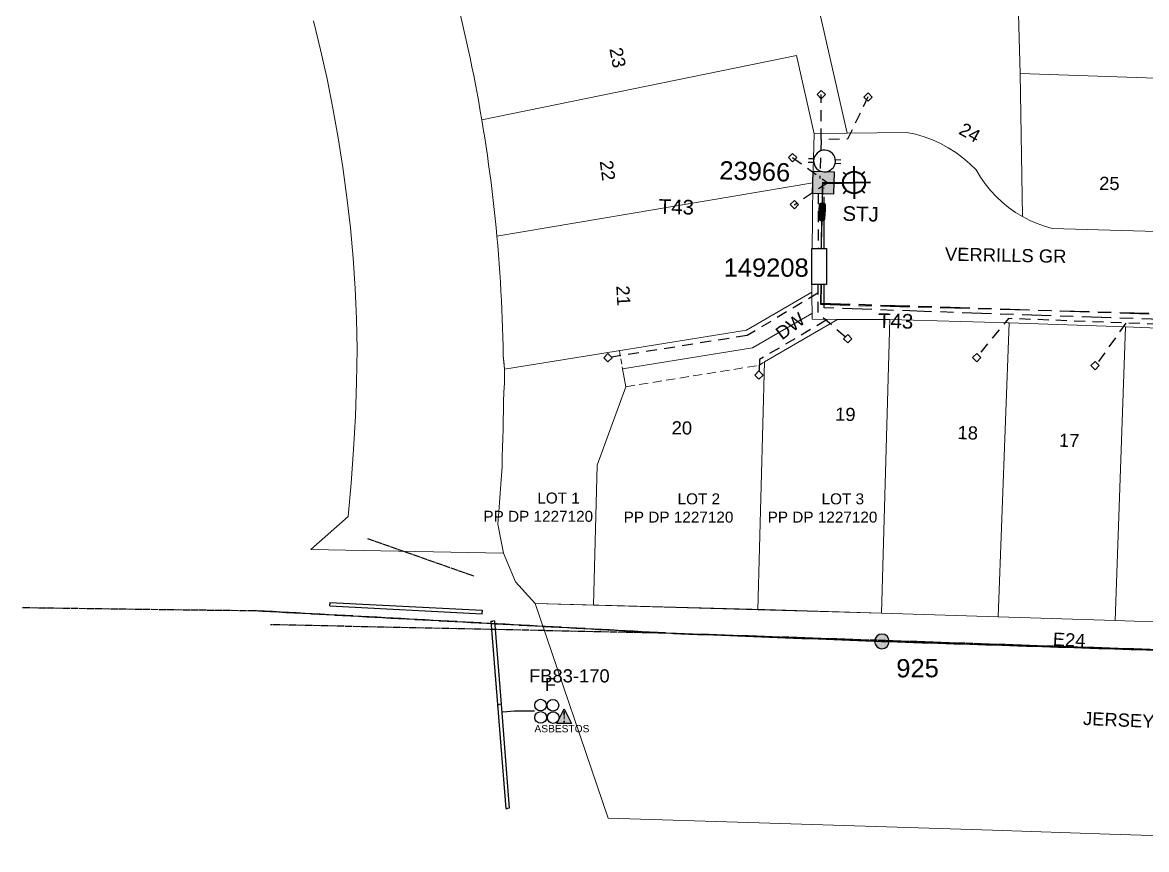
# Model space of a CAD drawing. Header units: metres. Extents: x 298789 to 299426, y 6264025 to 6264524.
# Drawn here: x 298788.8 to 298942.7, y 6264116.4 to 6264229.7 of the extents above; entities that cross this region are included whole.
import ezdxf
from ezdxf.enums import TextEntityAlignment as Align

# ---------------------------------------------------------------- set-up
doc = ezdxf.new("R2010")
doc.units = ezdxf.units.M
for name, pattern in [('Cable Exist OH', [1, 1, 0]), ('Cable Exist UG', [8.2, 4, -1.2, 1.8, -1.2]), ('Dash', [5, 3, -2]), ('HIDDEN', [0.375, 0.25, -0.125])]:
    doc.linetypes.add(name, pattern=pattern)
doc.layers.get('0').update_dxf_attribs({"color": 6})
for name, color, linetype in [('_User Miscellaneous1', 7, 'Continuous'), ('Duct_SP_EXT', 7, 'Continuous'), ('Equip_LV_EXT', 7, 'Continuous'), ('Equip_LV_NEW', 2, 'Continuous'), ('Equip_SL_NEW', 7, 'Continuous'), ('Equip_SP_SL_EXT', 7, 'Continuous'), ('Mains_HV_EXT', 7, 'Continuous'), ('Mains_LV_EXT', 7, 'Continuous'), ('Mains_LV_NEW_T84', 2, 'Continuous'), ('Mains_SL_EXT', 7, 'Continuous'), ('Mains_SL_NEW_R6', 2, 'Continuous'), ('Notes', 7, 'Continuous'), ('Notes_SP_MISC', 7, 'Continuous'), ('SupportsOH_SP_TR_HV_LV_SL_EXT', 7, 'Continuous'), ('SupportsUG_SP_LV_SL_EXT', 7, 'Continuous'), ('SupportsUG_SP_LV_SL_NEW', 2, 'Continuous'), ('UG_Details_SP_MISC', 7, 'Continuous')]:
    doc.layers.add(name, color=color, linetype=linetype)
doc.layers.add('Cadastre Land Parcels_SP_EXT', color=9, linetype='Continuous', lineweight=5)
doc.layers.add('Cadastre Roads_SP_EXT', color=9, linetype='Continuous', lineweight=5)
doc.styles.add('ARIAL', font='arial.ttf', dxfattribs={"height": 2})
doc.styles.add('COLUMN_LABEL', font='arial.ttf')
doc.styles.add('iecARIAL', font='arial.ttf', dxfattribs={"height": 2})
doc.styles.add('iecNAME', font='times.ttf')
doc.styles.add('POLE_LABEL', font='arial.ttf')
doc.styles.get("Standard").update_dxf_attribs({"font": 'arial.ttf'})
doc.linetypes.add('Cable 4', pattern='A,5.25,-0.1,["o",Standard,S=2,R=0,X=1.2,Y=-0.7],-4', length=9.35)
doc.linetypes.add('Cable New UG', pattern='A,7,-0.25,["x",Standard,S=2,R=0,X=0.2,Y=-0.8],-2.1', length=9.35)

# ---------------------------------------------------------------- blocks, each defined once
blk = doc.blocks.new('COLUMN_EXT')
blk.add_hatch(color=256).paths.add_polyline_path([(-1.49, 1.48), (-1.49, -1.49), (1.48, -1.49), (1.48, 1.48)])
blk.add_lwpolyline([(-1.49, -1.49), (1.48, -1.49), (1.48, 1.48), (-1.49, 1.48)], close=True)
for tag, height, style, flags, p in [('ASSET_NUM', 2.5, 'COLUMN_LABEL', 8, (2, 2)), ('STRUCTURE_PLANT_NUMBER', 0.2, 'POLE_LABEL', 9, (1.81, 0.03)), ('STREET_CODE', 0.2, 'COLUMN_LABEL', 9, (1.81, -0.2))]:
    blk.add_attdef(tag, text='', height=height, dxfattribs=dict(style=style, flags=flags)).set_placement(p, align=Align.MIDDLE_LEFT)
at = {"flags": 9}
for tag, p in [('COLUMN_TYPE', (1.81, -0.4)), ('OWNED_BY', (1.81, -0.6)), ('STATE', (1.81, -0.8)), ('USAGE', (1.81, -1)), ('STREETNAME', (1.81, -1.6)), ('LEGEND', (1.81, -1.2)), ('LOCATION', (1.81, -1.4)), ('SUBURB', (1.81, -1.8)), ('NOTES', (1.81, -2))]:
    blk.add_attdef(tag, text='', height=0.2, dxfattribs=at).set_placement(p, align=Align.MIDDLE_LEFT)
at = {"flags": 1}
blk.add_attdef('Z', (1.81, -2.35), '', height=0.2, dxfattribs=at)
blk = doc.blocks.new('DUCT_EXT')
blk.add_circle((0, 0.8), 0.8)
at = {"flags": 1}
blk.add_attdef('Z', (0, 0), '', height=0.2, dxfattribs=at)
at = {"flags": 9}
for tag, p in [('DUCT_CODE', (0, 0)), ('XSECT_TYPE', (0, -0.2)), ('STATE', (0, -0.6)), ('FB_REFERENCE', (0, -0.4)), ('NOTES', (0, -0.8))]:
    blk.add_attdef(tag, text='', height=0.2, dxfattribs=at).set_placement(p, align=Align.MIDDLE_LEFT)
blk = doc.blocks.new('SL_LANTERN_EXT')
at = {"lineweight": 40}
for p, q in [((0, 1.97), (0, 6.47)), ((-1.46, 5.68), (-1.06, 5.28)), ((1.46, 5.68), (1.06, 5.28)), ((-2.25, 4.22), (2.25, 4.22)), ((-1.46, 2.76), (-1.06, 3.16)), ((1.46, 2.76), (1.06, 3.16)), ((0, 0), (0, 2.72))]:
    blk.add_line(p, q, dxfattribs=at)
blk.add_circle((0, 4.22), 1.5, dxfattribs=at)
at = {"style": 'iecARIAL', "flags": 8}
blk.add_attdef('ASSET_NUM', (1.5, 1.5), '', height=2.5, dxfattribs=at)
for tag, p, height, flags in [('OPERATING_VOLTAGE', (0.98, -1.65), 0.2, 9), ('CONSTRUCTED_VOLTAGE', (0.98, -0.65), 0.2, 9), ('CONTROL_TYPE', (0.98, -0.85), 0.2, 9), ('LANTERN_PURPOSE', (0.98, -1.05), 0.2, 9), ('LANTERN_TYPE', (0.98, -1.25), 0.2, 9), ('NO_PHASES', (0.98, -1.45), 0.2, 9), ('LNUMBER', (2.18, -3.25), 2.5, 8), ('ORIENTATION', (0.98, -1.85), 0.2, 9), ('OWNED_BY', (0.98, -2.05), 0.2, 9), ('STATE', (0.98, -2.25), 0.2, 9), ('USAGE', (0.98, -2.45), 0.2, 9), ('CEXIST', (0.98, -2.65), 0.2, 9), ('CNEW', (0.98, -2.85), 0.2, 9), ('CNUMBER', (0.98, -3.05), 0.2, 9), ('CREMOVE', (0.98, -3.25), 0.2, 9), ('CREPLACE', (0.98, -3.45), 0.2, 9), ('LKINGHEIGHT', (0.98, -3.65), 0.2, 9), ('LBRACKET', (0.98, -3.85), 0.2, 9), ('LBRACKETVOCAB', (0.98, -4.05), 0.2, 9), ('LCATEGORY', (0.98, -4.25), 0.2, 9), ('LCHARGE1', (0.98, -4.45), 0.2, 9), ('LCHARGE1PERCENT', (0.98, -4.65), 0.2, 9), ('LCHARGE2', (0.98, -4.85), 0.2, 9), ('LCHARGE2PERCENT', (0.98, -5.05), 0.2, 9), ('LCHARGE3', (0.98, -5.25), 0.2, 9), ('LCHARGE3PERCENT', (0.98, -5.45), 0.2, 9), ('LEXIST', (0.98, -5.65), 0.2, 9), ('LLAMP', (0.98, -5.85), 0.2, 9), ('LLAMPVOCAB', (0.98, -6.05), 0.2, 9), ('LMAST', (0.98, -6.25), 0.2, 9), ('LMASTVOCAB', (0.98, -6.45), 0.2, 9), ('LNEW', (0.98, -6.65), 0.2, 9), ('LANTNUMBER', (0.98, -6.85), 0.2, 9), ('LOUTREACH', (0.98, -7.25), 0.2, 9), ('LOUTREACHVOCAB', (0.98, -7.45), 0.2, 9), ('LRATECODE', (0.98, -7.65), 0.2, 9), ('LREMOVE', (0.98, -7.85), 0.2, 9), ('STREETNAME', (0.98, -9.25), 0.2, 9), ('LREPLACE', (0.98, -8.05), 0.2, 9), ('LTYPE', (0.98, -8.25), 0.2, 9), ('LTYPEVOCAB', (0.98, -8.45), 0.2, 9), ('LEGEND', (0.98, -8.65), 0.2, 9), ('LOCATION', (0.98, -8.85), 0.2, 9), ('NOTES', (0.98, -9.05), 0.2, 9), ('SUBURB', (0.98, -9.45), 0.2, 1)]:
    blk.add_attdef(tag, p, '', height=height, dxfattribs=dict(flags=flags))
blk = doc.blocks.new('CCP_EXT')
at = {"flags": 9}
for tag, p in [('LIFE_SUPPORT', (0, -1.6)), ('STATE', (0, -1.8)), ('NOTES', (0, -2))]:
    blk.add_attdef(tag, text='', height=0.2, dxfattribs=at).set_placement(p, align=Align.MIDDLE_LEFT)
blk.add_wipeout([(0, 0.57), (0.57, 0), (0, -0.57), (-0.57, 0)])
blk.add_lwpolyline([(-0.57, 0), (0, 0.57), (0.57, 0), (0, -0.57), (-0.57, 0)])
at = {"flags": 1}
blk.add_attdef('Z', (0, 0), '', height=0.2, dxfattribs=at)
at = {"flags": 9}
for tag, p in [('CCP_TYPE', (0, 0)), ('CONSTRUCTED_VOLTAGE', (0, -0.2)), ('OPERATING_VOLTAGE', (0, -0.6)), ('ORIENTATION', (0, -0.8)), ('OWNED_BY', (0, -1)), ('NO_PHASES', (0, -0.4)), ('USAGE', (0, -1.2)), ('LEGEND', (0, -1.4))]:
    blk.add_attdef(tag, text='', height=0.2, dxfattribs=at).set_placement(p, align=Align.MIDDLE_LEFT)
blk = doc.blocks.new('POLE_EXT')
blk.add_hatch(color=256).paths.add_polyline_path([(-1, 0, 1), (1, 0, 1)])
blk.add_lwpolyline([(-1, 0, 1), (1, 0, 1)], format="xyb", close=True)
for tag, height, flags, p in [('pNumber', 2.5, 8, (-17.84, 2.07)), ('OWNED_BY', 0.2, 9, (1.35, -0.4)), ('SPECIAL_USE', 0.2, 9, (1.35, -0.8)), ('STATE', 0.2, 9, (1.35, -1)), ('cLV', 0.2, 9, (1.35, -1.4)), ('hDepth', 0.2, 9, (1.35, -1.6)), ('PARENT', 0.2, 9, (1.35, -0.6)), ('USAGE', 0.2, 9, (1.35, -1.2)), ('hDia', 0.2, 9, (1.35, -1.8)), ('cHV', 0.2, 9, (1.35, -2)), ('LBRACKET', 0.2, 9, (1.35, -2.2)), ('LExisting', 0.2, 9, (1.35, -2.4)), ('LANTNUMBER', 0.2, 9, (1.35, -2.6)), ('LOther', 0.2, 9, (1.35, -2.8)), ('LRemove', 0.2, 9, (1.35, -3)), ('cLinedev', 0.2, 9, (1.35, -3.4)), ('pExisting', 0.2, 9, (1.35, -3.8)), ('pFooting', 0.2, 9, (1.35, -4.4)), ('pNew', 0.2, 9, (1.35, -4.6)), ('LEGEND', 0.2, 9, (1.35, -3.2)), ('LOCATION', 0.2, 9, (1.35, -3.6)), ('PFNUMBER', 0.2, 9, (1.35, -4)), ('NEWPFNUMBER', 0.2, 9, (1.35, -4.2)), ('pRelocate', 0.2, 9, (1.35, -5)), ('pRemove', 0.2, 9, (1.35, -5.2)), ('pReplace', 0.2, 9, (1.35, -5.4)), ('pStay', 0.2, 9, (1.35, -5.6)), ('pType', 0.2, 9, (1.35, -5.8)), ('cspan', 0.2, 9, (1.35, -6)), ('STREETNAME', 0.2, 9, (1.35, -6.2)), ('SUBURB', 0.2, 9, (1.35, -6.4)), ('OPERATED_BY', 0.2, 9, (1.36, -7.01)), ('NOTES', 0.2, 9, (1.35, -6.6)), ('MAINTAINED_BY', 0.2, 9, (1.36, -6.81))]:
    blk.add_attdef(tag, text='', height=height, dxfattribs=dict(flags=flags)).set_placement(p, align=Align.MIDDLE_LEFT)
at = {"style": 'POLE_LABEL'}
for tag, height, flags, p in [('ASSET_NUM', 2.5, 8, (2, 2)), ('STRUCTURE_PLANT_NUMBER', 0.2, 9, (1.35, 0.03)), ('STREET_CODE', 0.2, 9, (1.35, -0.2))]:
    blk.add_attdef(tag, text='', height=height, dxfattribs=dict(at, flags=flags)).set_placement(p, align=Align.MIDDLE_LEFT)
at = {"flags": 1}
blk.add_attdef('Z', (1.35, -7.33), '', height=0.2, dxfattribs=at)
blk = doc.blocks.new('WARNING_FEATURE_EXT')
h = blk.add_hatch(color=2)
h.dxf.hatch_style = 1
h.paths.add_polyline_path([(0, 1.99), (-0.99, 0), (1, 0)])
at = {"color": 18, "true_color": 0x000000}
blk.add_lwpolyline([(-0.99, 0), (0, 1.99), (1, 0)], close=True, dxfattribs=at)
at = {"color": 18, "true_color": 0x000000, "insert": (0, 0.87), "char_height": 1.5, "attachment_point": 5, "line_spacing_factor": 1.5, "style": 'iecNAME'}
blk.add_mtext_dynamic_manual_height_columns('!', width=1.5, gutter_width=4, heights=[0], dxfattribs=at)
at = {"color": 2, "flags": 1}
for tag, p in [('STATE', (1.19, 2.01)), ('HAZMAT_ID', (1.19, 0.72))]:
    blk.add_attdef(tag, p, '', height=0.8, dxfattribs=at)
at = {"color": 2}
blk.add_attdef('WARNING_TYPE', text='', height=1, dxfattribs=at).set_placement((-4.07, -1.22), (4.88, -1.22), align=Align.ALIGNED)
at = {"color": 2, "flags": 1}
blk.add_attdef('WARNING_DESC', text='', height=0.8, dxfattribs=at).set_placement((1.19, -0.56), align=Align.MIDDLE_CENTER)
blk = doc.blocks.new('LV_UG_LINKS_OPEN_EXT')
for p, q in [((-0.25, 1.47), (-0.25, 2.22)), ((0.25, 1.47), (0.25, 2.22)), ((-0.25, -1.47), (-0.25, -2.22)), ((0.25, -1.47), (0.25, -2.22))]:
    blk.add_line(p, q)
at = {"flags": 9}
for tag, p in [('ACTUAL_STATUS', (0, 0)), ('CONSTRUCTED_VOLTAGE', (0, -0.2)), ('OPERATING_VOLTAGE', (0, -0.6)), ('ORIENTATION', (0, -0.8)), ('STATE', (0, -1)), ('SWITCH_TYPE', (0, -1.2)), ('NO_PHASES', (0, -0.4)), ('USAGE', (0, -1.4)), ('NOTES', (0, -1.6))]:
    blk.add_attdef(tag, text='', height=0.2, dxfattribs=at).set_placement(p, align=Align.MIDDLE_LEFT)
at = {"flags": 1}
blk.add_attdef('Z', (0, 0), '', height=0.2, dxfattribs=at)
blk.add_wipeout([(-0.25, 1.47), (-0.43, 1.43), (-0.61, 1.36), (-0.77, 1.28), (-0.93, 1.17), (-1.07, 1.05), (-1.19, 0.9), (-1.29, 0.75), (-1.38, 0.58), (-1.44, 0.4), (-1.48, 0.22), (-1.49, 0.03), (-1.49, -0.16), (-1.45, -0.34), (-1.4, -0.52), (-1.32, -0.69), (-1.23, -0.85), (-1.11, -1), (-0.98, -1.13), (-0.83, -1.24), (-0.66, -1.34), (-0.49, -1.41), (-0.31, -1.46), (-0.13, -1.49), (0.06, -1.49), (0.25, -1.47), (0.43, -1.43), (0.61, -1.36), (0.77, -1.28), (0.93, -1.17), (1.07, -1.05), (1.19, -0.9), (1.29, -0.75), (1.38, -0.58), (1.44, -0.4), (1.48, -0.22), (1.49, -0.03), (1.49, 0.16), (1.45, 0.34), (1.4, 0.52), (1.32, 0.69), (1.23, 0.85), (1.11, 1), (0.98, 1.13), (0.83, 1.24), (0.66, 1.34), (0.49, 1.41), (0.31, 1.46), (0.13, 1.49), (-0.06, 1.49)])
blk.add_lwpolyline([(0, -1.49, 1), (0, 1.49, 1)], format="xyb", close=True)
blk = doc.blocks.new('PILLAR_NEW')
for tag, height, flags, p in [('ASSET_NUM', 2.5, 8, (2, 4)), ('STREET_CODE', 0.2, 9, (1.5, 2))]:
    blk.add_attdef(tag, text='', height=height, dxfattribs=dict(flags=flags)).set_placement(p, align=Align.MIDDLE_LEFT)
blk.add_wipeout([(-2.47, 0.99), (2.47, 0.99), (2.47, -0.99), (-2.47, -0.99)])
at = {"lineweight": -3}
blk.add_lwpolyline([(-2.47, 0.99), (2.47, 0.99), (2.47, -0.99), (-2.47, -0.99)], close=True, dxfattribs=at)
for tag, flags, p in [('OWNED_BY', 9, (1.5, 1.8)), ('OPERATED_BY', 9, (1.5, 1.6)), ('STATE', 9, (1.5, 1.2)), ('SUPPORT_TYPE', 9, (1.5, 1)), ('SUBURB', 9, (1.5, 0.2)), ('STREETNAME', 9, (1.5, 0)), ('MAINTAINED_BY', 9, (1.5, 1.4)), ('USAGE', 9, (1.5, 0.8)), ('LEGEND', 9, (1.5, 0.6)), ('PARENT', 9, (1.5, 0.4)), ('Z', 1, (1.5, -0.6)), ('LOCATION', 9, (1.5, -0.2)), ('NOTES', 9, (1.5, -0.4))]:
    blk.add_attdef(tag, text='', height=0.2, dxfattribs=dict(flags=flags)).set_placement(p, align=Align.MIDDLE_LEFT)
blk = doc.blocks.new('LV_STJ_NEW')
blk.add_hatch(color=256).paths.add_polyline_path([(0.91, 0.13, 0.414214), (0.59, 0.45), (-0.59, 0.45, 0.414214), (-0.91, 0.13), (-0.91, -0.13, 0.414214), (-0.59, -0.45), (0.59, -0.45, 0.414214), (0.91, -0.13)])
blk.add_lwpolyline([(-0.91, 0.13), (-0.91, -0.13, 0.414214), (-0.59, -0.45), (0.59, -0.45, 0.414214), (0.91, -0.13), (0.91, 0.13, 0.414214), (0.59, 0.45), (-0.59, 0.45, 0.414214)], format="xyb", close=True)
for tag, flags, p in [('ORIENTATION', 9, (1.5, 0)), ('STATE', 9, (1.5, -0.8)), ('OWNED_BY', 9, (1.5, -1)), ('OPERATED_BY', 9, (1.5, -1.2)), ('OPERATING_VOLTAGE', 9, (1.5, -1.6)), ('USAGE', 9, (1.5, -0.2)), ('LEGEND', 9, (1.5, -0.4)), ('NOTES', 9, (1.5, -0.6)), ('MAINTAINED_BY', 9, (1.5, -1.4)), ('CONSTRUCTED_VOLTAGE', 9, (1.5, -1.8)), ('TYPE', 9, (1.5, -2.2)), ('Z', 1, (1.5, -2.4)), ('NUMBER_OF_PHASES', 9, (1.5, -2))]:
    blk.add_attdef(tag, text='', height=0.2, dxfattribs=dict(flags=flags)).set_placement(p, align=Align.MIDDLE_LEFT)

msp = doc.modelspace()

# ---------------------------------------------------------------- linework, layer by layer
at = {"layer": '_User Miscellaneous1', "color": 2, "linetype": 'Dash', "ltscale": 0.5}
for p, q in [((298897.68, 6264192.59), (298887.99, 6264186.81)), ((298898.83, 6264188.91), (298889.7, 6264183.52)), ((298887.99, 6264186.81), (298868.94, 6264183.77)), ((298889.7, 6264183.52), (298889.61, 6264181.39))]:
    msp.add_line(p, q, dxfattribs=at)
at = {"layer": '_User Miscellaneous1', "color": 2, "linetype": 'Dash', "ltscale": 0.5, "flags": 128}
msp.add_lwpolyline([(298897.75, 6264206.32), (298897.68, 6264193.94), (298897.68, 6264193.94)], dxfattribs=at)
at = {"layer": 'Cadastre Land Parcels_SP_EXT', "linetype": 'Continuous', "ltscale": 5}
for p, q in [((298888.74, 6264185.12), (298896.88, 6264189.81)), ((298867.48, 6264169.03), (298871.37, 6264179.8)), ((298866.94, 6264149.9), (298867.48, 6264169.03))]:
    msp.add_line(p, q, dxfattribs=at)
at = {"layer": 'Cadastre Land Parcels_SP_EXT', "linetype": 'HIDDEN', "ltscale": 3}
msp.add_line((298870.5, 6264184.72), (298870.94, 6264182.26), dxfattribs=at)
at = {"layer": 'Cadastre Land Parcels_SP_EXT', "linetype": 'Continuous', "ltscale": 0.5}
msp.add_line((298870.94, 6264182.26), (298871.37, 6264179.8), dxfattribs=at)
at = {"layer": 'Cadastre Land Parcels_SP_EXT', "linetype": 'Continuous'}
for points in [[(298895.49, 6264241.8), (298883.26, 6264241.53), (298848.39, 6264232.06), (298848.69, 6264230.86), (298848.97, 6264229.66), (298849.25, 6264228.46), (298849.53, 6264227.25), (298849.79, 6264226.04), (298850.05, 6264224.83), (298850.3, 6264223.62), (298850.55, 6264222.41), (298850.78, 6264221.2), (298851.02, 6264219.98), (298851.24, 6264218.76), (298851.45, 6264217.55), (298851.66, 6264216.33), (298894.75, 6264225.15), (298897.19, 6264214.43), (298901.7, 6264214.51), (298895.49, 6264241.8)], [(298924.86, 6264242.23), (298910.35, 6264242.15), (298895.49, 6264241.8), (298901.7, 6264214.51), (298909.87, 6264214.63), (298911.06, 6264214.37), (298912.23, 6264214.03), (298913.37, 6264213.6), (298914.48, 6264213.1), (298915.55, 6264212.51), (298916.58, 6264211.86), (298917.56, 6264211.13), (298918.48, 6264210.34), (298919.35, 6264209.49), (298919.94, 6264208.51), (298920.59, 6264207.57), (298921.31, 6264206.68), (298922.09, 6264205.84), (298922.93, 6264205.06), (298923.81, 6264204.34), (298924.74, 6264203.67), (298925.71, 6264203.09), (298925.37, 6264222.7), (298924.86, 6264242.23)], [(298956.54, 6264242.56), (298939.86, 6264242.38), (298924.86, 6264242.23), (298925.37, 6264222.7), (298955.95, 6264221.66), (298956.54, 6264242.56)], [(298897, 6264207.7), (298897.19, 6264214.43), (298894.75, 6264225.15), (298851.66, 6264216.33), (298851.87, 6264215.11), (298852.06, 6264213.89), (298852.25, 6264212.66), (298852.43, 6264211.44), (298852.6, 6264210.22), (298852.77, 6264208.99), (298852.93, 6264207.76), (298853.08, 6264206.54), (298853.23, 6264205.31), (298853.36, 6264204.08), (298853.5, 6264202.85), (298853.62, 6264201.62), (298853.74, 6264200.39), (298897, 6264207.7)], [(298955.95, 6264221.66), (298925.37, 6264222.7), (298925.71, 6264203.09), (298926.7, 6264202.58), (298927.71, 6264202.14), (298928.74, 6264201.77), (298929.79, 6264201.46), (298950.46, 6264200.88), (298955.41, 6264204.52), (298955.95, 6264221.66)], [(298887.89, 6264187.52), (298896.88, 6264192.73), (298896.88, 6264193.77), (298897, 6264207.7), (298853.74, 6264200.39), (298853.85, 6264199.14), (298853.95, 6264197.89), (298854.05, 6264196.64), (298854.13, 6264195.38), (298854.22, 6264194.13), (298854.29, 6264192.87), (298854.36, 6264191.62), (298854.41, 6264190.37), (298854.47, 6264189.11), (298854.51, 6264187.86), (298854.55, 6264186.6), (298854.58, 6264185.34), (298854.6, 6264184.09), (298854.79, 6264182.19), (298887.89, 6264187.52)], [(298890.39, 6264183.19), (298900.37, 6264188.98), (298896.89, 6264189.05), (298896.88, 6264192.73), (298887.89, 6264187.52), (298854.79, 6264182.19), (298854.77, 6264181.56), (298854.75, 6264180.29), (298854.7, 6264179.05), (298854.65, 6264177.71), (298854.64, 6264176.5), (298854.6, 6264175.25), (298854.57, 6264173.94), (298854.54, 6264172.73), (298854.5, 6264171.43), (298854.47, 6264170.22), (298854.44, 6264168.89), (298854.36, 6264167.62), (298854.27, 6264166.44), (298854.17, 6264165.18), (298854.09, 6264163.95), (298853.99, 6264162.67), (298853.87, 6264160.95), (298854.62, 6264156.98), (298856.29, 6264153.08), (298858.99, 6264150.11), (298889.45, 6264149.26), (298890.39, 6264183.19)], [(298890.39, 6264183.19), (298900.37, 6264188.98), (298896.89, 6264189.05), (298896.88, 6264192.73), (298887.89, 6264187.52), (298854.79, 6264182.19), (298854.79, 6264182.19), (298854.75, 6264180.29), (298854.7, 6264179.05), (298854.65, 6264177.71), (298854.64, 6264176.5), (298854.6, 6264175.25), (298854.57, 6264173.94), (298854.54, 6264172.73), (298854.5, 6264171.43), (298854.47, 6264170.22), (298854.44, 6264168.89), (298854.36, 6264167.62), (298854.27, 6264166.44), (298854.17, 6264165.18), (298854.09, 6264163.95), (298853.99, 6264162.67), (298853.87, 6264160.95), (298854.62, 6264156.98), (298856.29, 6264153.08), (298858.99, 6264150.11), (298889.45, 6264149.26), (298890.39, 6264183.19)], [(298889.45, 6264149.26), (298906.41, 6264148.78), (298907.52, 6264189.01), (298907.2, 6264189.02), (298900.37, 6264188.98), (298890.39, 6264183.19), (298889.45, 6264149.26)], [(298906.41, 6264148.78), (298922.4, 6264148.27), (298923.89, 6264188.54), (298923.76, 6264188.54), (298907.52, 6264189.01), (298906.41, 6264148.78)], [(298922.4, 6264148.27), (298938.39, 6264147.76), (298939.82, 6264187.99), (298923.89, 6264188.54), (298922.4, 6264148.27)], [(298938.39, 6264147.76), (298954.38, 6264147.24), (298955.86, 6264187.33), (298955.41, 6264187.35), (298939.82, 6264187.99), (298938.39, 6264147.76)]]:
    msp.add_lwpolyline(points, close=True, dxfattribs=at)
at = {"layer": 'Cadastre Roads_SP_EXT', "linetype": 'Continuous'}
msp.add_lwpolyline([(298828.6, 6264229.92), (298829.58, 6264225.95), (298830.47, 6264221.96), (298831.28, 6264217.95), (298831.97, 6264213.9), (298832.64, 6264209.82), (298833.19, 6264205.69), (298833.66, 6264201.56), (298834.03, 6264197.42), (298834.31, 6264193.26), (298834.5, 6264189.11), (298834.6, 6264184.95), (298834.51, 6264180.36), (298834.35, 6264175.76), (298834.1, 6264171.18), (298833.76, 6264166.59), (298833.34, 6264162.02), (298828.24, 6264157.52), (298854.62, 6264156.98), (298853.87, 6264160.95), (298853.87, 6264160.95), (298853.99, 6264162.67), (298854.09, 6264163.95), (298854.17, 6264165.18), (298854.27, 6264166.44), (298854.36, 6264167.62), (298854.44, 6264168.89), (298854.47, 6264170.22), (298854.5, 6264171.43), (298854.54, 6264172.73), (298854.57, 6264173.94), (298854.6, 6264175.25), (298854.64, 6264176.5), (298854.65, 6264177.71), (298854.7, 6264179.05), (298854.75, 6264180.29), (298854.77, 6264181.56), (298854.79, 6264182.18), (298854.73, 6264182.82), (298854.6, 6264184.09), (298854.58, 6264185.34), (298854.55, 6264186.6), (298854.51, 6264187.86), (298854.47, 6264189.11), (298854.41, 6264190.37), (298854.36, 6264191.62), (298854.29, 6264192.87), (298854.22, 6264194.13), (298854.13, 6264195.38), (298854.05, 6264196.64), (298853.95, 6264197.89), (298853.85, 6264199.14), (298853.74, 6264200.39), (298853.62, 6264201.62), (298853.5, 6264202.85), (298853.36, 6264204.08), (298853.23, 6264205.31), (298853.08, 6264206.54), (298852.93, 6264207.76), (298852.77, 6264208.99), (298852.6, 6264210.22), (298852.43, 6264211.44), (298852.25, 6264212.66), (298852.06, 6264213.89), (298851.87, 6264215.11), (298851.66, 6264216.33), (298851.45, 6264217.55), (298851.24, 6264218.76), (298851.02, 6264219.98), (298850.78, 6264221.2), (298850.55, 6264222.41), (298850.3, 6264223.62), (298850.05, 6264224.83), (298849.79, 6264226.04), (298849.53, 6264227.25), (298849.25, 6264228.46), (298848.97, 6264229.66), (298848.69, 6264230.86)], dxfattribs=at)
msp.add_lwpolyline([(299005.23, 6264145.61), (299002.36, 6264145.7), (298986.37, 6264146.22), (298970.37, 6264146.73), (298954.38, 6264147.24), (298938.39, 6264147.76), (298922.4, 6264148.27), (298906.41, 6264148.78), (298890.41, 6264149.3), (298858.99, 6264150.11), (298868.96, 6264120.73), (298889.63, 6264120.07), (298905.63, 6264119.56), (298921.62, 6264119.05), (298937.61, 6264118.54), (298953.6, 6264118.03), (298969.59, 6264117.52), (298989.07, 6264116.9), (299004.21, 6264116.42), (299005.23, 6264145.61)], close=True, dxfattribs=at)
at = {"layer": 'Duct_SP_EXT'}
for p, q in [((298830.85, 6264149.77), (298830.86, 6264150.01)), ((298830.85, 6264149.77), (298851.7, 6264148.71)), ((298830.87, 6264150.25), (298830.86, 6264150.01)), ((298830.87, 6264150.25), (298851.72, 6264149.19)), ((298851.7, 6264148.71), (298851.71, 6264148.95)), ((298851.72, 6264149.19), (298851.71, 6264148.95)), ((298852.91, 6264147.68), (298853.15, 6264147.7)), ((298852.91, 6264147.68), (298853.82, 6264136.27)), ((298853.39, 6264147.72), (298853.15, 6264147.7)), ((298853.39, 6264147.72), (298854.3, 6264136.31)), ((298853.82, 6264136.27), (298854.06, 6264136.29)), ((298853.82, 6264136.27), (298854.94, 6264122.02)), ((298854.3, 6264136.31), (298854.06, 6264136.29)), ((298854.3, 6264136.31), (298855.42, 6264122.06)), ((298854.94, 6264122.02), (298855.18, 6264122.04)), ((298855.42, 6264122.06), (298855.18, 6264122.04))]:
    msp.add_line(p, q, dxfattribs=at)
msp.add_lwpolyline([(298858.89, 6264135.36), (298856.14, 6264135.36), (298854.54, 6264135.21)], dxfattribs=at)
at = {"layer": 'Mains_HV_EXT', "linetype": 'Cable Exist OH'}
msp.add_lwpolyline([(298999.23, 6264141.91), (298877.92, 6264146.01), (298822.73, 6264147.2)], dxfattribs=at)
at = {"layer": 'Mains_LV_EXT', "linetype": 'Cable Exist UG'}
for points in [[(298898.34, 6264207.82), (298898.27, 6264204.27)], [(298898.09, 6264193.77), (298898.05, 6264191.08), (298949.73, 6264189.69)]]:
    msp.add_lwpolyline(points, dxfattribs=at)
at = {"layer": 'Mains_LV_EXT', "linetype": 'Cable Exist OH'}
msp.add_lwpolyline([(298788.76, 6264149.56), (298820.54, 6264149.13), (298877.92, 6264146.01), (298906.45, 6264144.92), (298953.54, 6264143.41), (298999.23, 6264141.91)], dxfattribs=at)
at = {"layer": 'Mains_LV_NEW_T84', "color": 2, "linetype": 'Cable New UG', "ltscale": 0.8, "flags": 128}
msp.add_lwpolyline([(298898.27, 6264204.29), (298898.04, 6264196.18)], dxfattribs=at)
at = {"layer": 'Mains_SL_EXT', "linetype": 'Cable Exist UG'}
for points in [[(298898.27, 6264207.46), (298898.26, 6264204.91)], [(298898.12, 6264193.77), (298898.09, 6264191.25), (298955.87, 6264189.38)]]:
    msp.add_lwpolyline(points, dxfattribs=at)
at = {"layer": 'Mains_SL_EXT', "linetype": 'Cable Exist OH'}
for points in [[(298835.99, 6264159.02), (298850.55, 6264153.88)], [(298877.92, 6264146.01), (298820.54, 6264149.13)], [(298906.45, 6264144.92), (298877.92, 6264146.01)], [(298999.23, 6264141.91), (298953.54, 6264143.41), (298906.45, 6264144.92)]]:
    msp.add_lwpolyline(points, dxfattribs=at)
at = {"layer": 'Mains_SL_NEW_R6', "color": 2, "linetype": 'Cable 4', "ltscale": 0.5, "flags": 128}
msp.add_lwpolyline([(298898.08, 6264195.76), (298898.27, 6264204)], dxfattribs=at)
at = {"layer": 'UG_Details_SP_MISC', "color": 7, "linetype": 'Cable Exist UG', "flags": 128}
msp.add_lwpolyline([(298898.56, 6264190.58), (298898.55, 6264207.01)], dxfattribs=at)

# ---------------------------------------------------------------- block references
at = {"layer": 'Duct_SP_EXT'}
for p in [(298859.71, 6264135.39), (298861.4, 6264135.37), (298859.73, 6264133.71), (298861.44, 6264133.69)]:
    msp.add_blockref('DUCT_EXT', p, dxfattribs=at)
ref = msp.add_blockref('WARNING_FEATURE_EXT', (298862.94, 6264133.69), dxfattribs=at)
ref.add_attrib('WARNING_TYPE', 'ASBESTOS', (298858.87, 6264132.47), dxfattribs={"layer": '0', "color": 2, "height": 1})
at = {"layer": 'Equip_LV_NEW', "linetype": 'Cable Exist UG', "rotation": 266.9896593317848}
msp.add_blockref('LV_STJ_NEW', (298898.24, 6264203.46), dxfattribs=at)
at = {"layer": 'Equip_SL_NEW', "linetype": 'Cable Exist UG', "rotation": 266.9896593317848}
msp.add_blockref('LV_STJ_NEW', (298898.27, 6264204), dxfattribs=at)
at = {"layer": 'Equip_SP_SL_EXT', "rotation": 270.7633767508758}
msp.add_blockref('SL_LANTERN_EXT', (298898.41, 6264207.7), dxfattribs=at)
at = {"layer": 'SupportsOH_SP_TR_HV_LV_SL_EXT'}
ref = msp.add_blockref('POLE_EXT', (298906.45, 6264144.92), dxfattribs=at)
ref.add_attrib('ASSET_NUM', '925', dxfattribs={"layer": '0', "height": 2.5, "rotation": 0.2009, "style": 'POLE_LABEL'}).set_placement((298911.35, 6264139.25), align=Align.BOTTOM_CENTER)
at = {"layer": 'SupportsUG_SP_LV_SL_EXT'}
ref = msp.add_blockref('COLUMN_EXT', (298898.45, 6264207.73), dxfattribs=dict(at, rotation=268.115771525975))
ref.add_attrib('ASSET_NUM', '23966', dxfattribs={"layer": '0', "height": 2.5, "rotation": 358.152, "style": 'COLUMN_LABEL'}).set_placement((298893.84, 6264207.14), align=Align.BOTTOM_RIGHT)

# ---------------------------------------------------------------- texts
at = {"layer": 'Cadastre Land Parcels_SP_EXT'}
for s, rotation, p in [('23', 281.139, (298869.12, 6264226.07)), ('24', 331.0459, (298916.84, 6264214.49)), ('22', 277.8511, (298867.8, 6264210.67)), ('25', 359.4183, (298936.2, 6264206.75)), ('21', 273.0794, (298870.08, 6264193.6)), ('DW', 36.8508, (298892.77, 6264186.12)), ('19', 358.4282, (298900.03, 6264175.16)), ('20', 359.1821, (298877.65, 6264173.28)), ('18', 358.325, (298916.79, 6264172.63)), ('17', 358.261, (298930.68, 6264171.58))]:
    msp.add_text(s, height=1.8, rotation=rotation, dxfattribs=at).set_placement(p)
at = {"layer": 'Cadastre Roads_SP_EXT'}
msp.add_text('JERSEY RD', height=1.8, rotation=357.4547, dxfattribs=at).set_placement((298933.97, 6264133.49))
at = {"layer": 'Duct_SP_EXT'}
for s, p in [('FB83-170', (298858.13, 6264139.3)), ('F', (298860.3, 6264138.11))]:
    msp.add_text(s, height=1.8, dxfattribs=at).set_placement(p)
at = {"layer": 'Mains_LV_EXT'}
msp.add_text('E24', height=1.8, rotation=357.1235, dxfattribs=at).set_placement((298929.83, 6264144.35))
at = {"layer": 'Mains_LV_EXT', "color": 0, "char_height": 2, "width": 86.3, "attachment_point": 1, "rotation": 358.4991, "style": 'ARIAL'}
for s, insert in [('T43', (298875.93, 6264205.49)), ('STJ', (298901.09, 6264204.53)), ('T43', (298905.96, 6264189.86))]:
    msp.add_mtext(s, dxfattribs=dict(at, insert=insert))
at = {"layer": 'Notes'}
msp.add_text('VERRILLS GR', height=1.8, rotation=358.8842, dxfattribs=at).set_placement((298915.08, 6264197.07))
at = {"layer": 'Notes_SP_MISC', "color": 0, "linetype": 'ByBlock', "char_height": 1.5, "width": 72.7865, "attachment_point": 1, "style": 'ARIAL'}
for s, insert in [('\\pi36.393;{\\fArial|b1|i0|c0|p34;\\L\\P\\pi33.751;}LOT 1\\P\\pi29.01;PP DP 1227120', (298822.87, 6264167.8)), ('\\pi36.393;{\\fArial|b1|i0|c0|p34;\\L\\P\\pi33.614;}LOT 2\\P\\pi29.01;PP DP 1227120', (298842.08, 6264167.69)), ('\\pi36.393;{\\fArial|b1|i0|c0|p34;\\L\\P\\pi33.606;}LOT 3\\P\\pi29.01;PP DP 1227120', (298861.8, 6264167.69))]:
    msp.add_mtext(s, dxfattribs=dict(at, insert=insert))

# ---------------------------------------------------------------- next in the draw order: block references
at = {"layer": '_User Miscellaneous1'}
for p in [(298898.14, 6264219.79), (298904.57, 6264219.45), (298894.22, 6264211.17), (298894.48, 6264204.74), (298901.77, 6264186.37), (298868.94, 6264183.77), (298919.44, 6264183.79), (298935.65, 6264182.69)]:
    msp.add_blockref('CCP_EXT', p, dxfattribs=at)
at = {"layer": 'Equip_LV_EXT', "rotation": 88.14846544927035}
msp.add_blockref('LV_UG_LINKS_OPEN_EXT', (298898.6, 6264210.7), dxfattribs=at)

# ---------------------------------------------------------------- next in the draw order: linework, layer by layer
at = {"layer": '_User Miscellaneous1', "color": 2, "linetype": 'Dash', "ltscale": 0.5, "flags": 128}
for points in [[(298898.16, 6264213.65), (298898.14, 6264219.79)], [(298904.55, 6264219.49), (298901.74, 6264213.71), (298898.16, 6264213.65), (298897.94, 6264208.33)], [(298894.22, 6264211.17), (298899.03, 6264207.73)], [(298899.03, 6264207.73), (298894.46, 6264204.67)], [(298897.68, 6264193.94), (298897.66, 6264189.92), (298901.77, 6264186.37)], [(298954.28, 6264187.99), (298923.79, 6264189.13), (298919.38, 6264183.77)], [(298939.88, 6264188.52), (298935.69, 6264182.66)]]:
    msp.add_lwpolyline(points, dxfattribs=at)
at = {"layer": 'Cadastre Land Parcels_SP_EXT', "linetype": 'Continuous'}
msp.add_lwpolyline([(298889.45, 6264149.26), (298906.41, 6264148.78), (298907.52, 6264189.01), (298907.2, 6264189.02), (298900.37, 6264188.98), (298890.39, 6264183.19), (298889.45, 6264149.26)], close=True, dxfattribs=at)
at = {"layer": 'UG_Details_SP_MISC', "color": 7, "linetype": 'Cable Exist UG', "flags": 128}
msp.add_lwpolyline([(299019.8, 6264186.4), (298898.56, 6264190.58)], dxfattribs=at)

# ---------------------------------------------------------------- next in the draw order: block references
at = {"layer": '_User Miscellaneous1'}
msp.add_blockref('CCP_EXT', (298889.61, 6264181.39), dxfattribs=at)
at = {"layer": 'SupportsUG_SP_LV_SL_NEW'}
ref = msp.add_blockref('PILLAR_NEW', (298897.87, 6264196.25), dxfattribs=dict(at, rotation=270))
ref.add_attrib('ASSET_NUM', '149208', dxfattribs={"layer": '0', "height": 2.5}).set_placement((298884.78, 6264196.11), align=Align.MIDDLE_LEFT)

# ---------------------------------------------------------------- next in the draw order: linework, layer by layer
at = {"layer": 'Cadastre Land Parcels_SP_EXT', "linetype": 'Continuous', "ltscale": 5}
msp.add_line((298870.94, 6264182.26), (298888.74, 6264185.12), dxfattribs=at)
at = {"layer": 'Cadastre Land Parcels_SP_EXT', "linetype": 'HIDDEN', "ltscale": 5}
msp.add_line((298871.37, 6264179.8), (298889.58, 6264182.72), dxfattribs=at)
at = {"layer": 'Cadastre Land Parcels_SP_EXT', "linetype": 'HIDDEN', "ltscale": 3}
msp.add_line((298889.58, 6264182.72), (298890.39, 6264183.19), dxfattribs=at)

doc.saveas('drawing.dxf')
